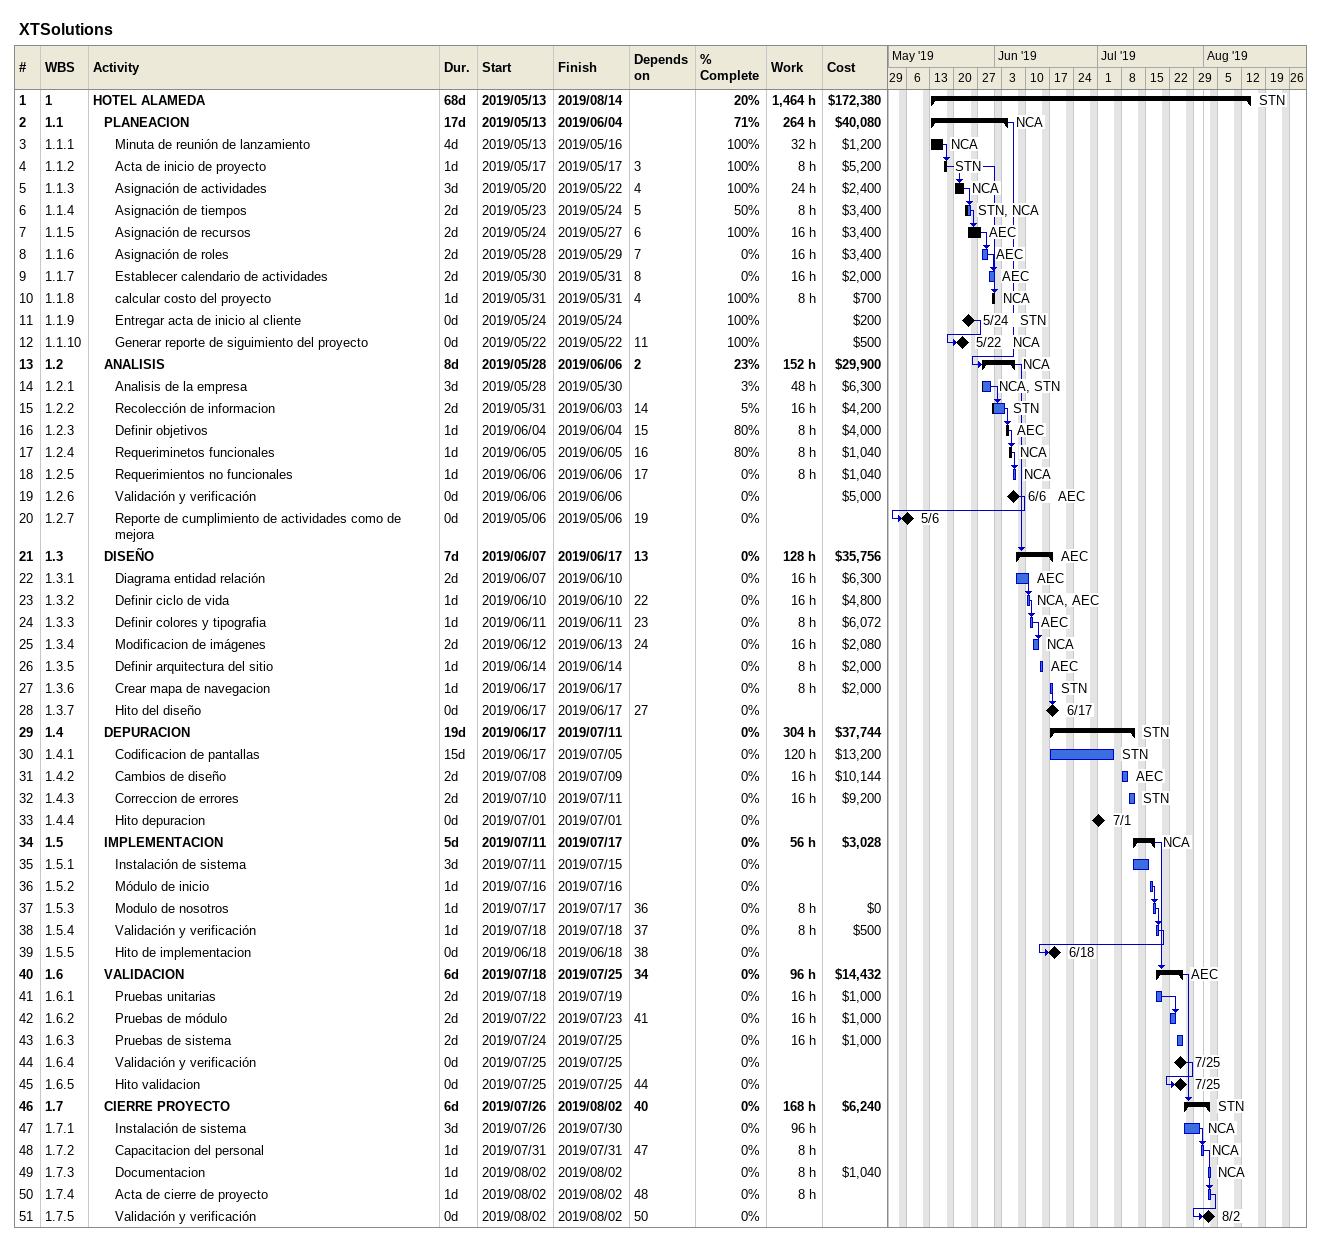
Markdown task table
XTSolutions

| ID | WBS | Task | Duration | Start | Finish | Predecessors | Resources | % complete | Work (h) | Cost ($) |
|---|---|---|---|---|---|---|---|---|---|---|
| 1 | 1 | **HOTEL ALAMEDA** | 68d | 2019-05-13 | 2019-08-14 |  | STN | 20 | 1464 | 172380 |
| 2 | 1.1 | **PLANEACION** | 17d | 2019-05-13 | 2019-06-04 |  | NCA | 71 | 264 | 40080 |
| 3 | 1.1.1 | Minuta de reunión de lanzamiento | 4d | 2019-05-13 | 2019-05-16 |  | NCA | 100 | 32 | 1200 |
| 4 | 1.1.2 | Acta de inicio de proyecto | 1d | 2019-05-17 | 2019-05-17 | 3 | STN | 100 | 8 | 5200 |
| 5 | 1.1.3 | Asignación de actividades | 3d | 2019-05-20 | 2019-05-22 | 4 | NCA | 100 | 24 | 2400 |
| 6 | 1.1.4 | Asignación de tiempos | 2d | 2019-05-23 | 2019-05-24 | 5 | STN, NCA | 50 | 8 | 3400 |
| 7 | 1.1.5 | Asignación de recursos | 2d | 2019-05-24 | 2019-05-27 | 6 | AEC | 100 | 16 | 3400 |
| 8 | 1.1.6 | Asignación de roles | 2d | 2019-05-28 | 2019-05-29 | 7 | AEC | 0 | 16 | 3400 |
| 9 | 1.1.7 | Establecer calendario de actividades | 2d | 2019-05-30 | 2019-05-31 | 8 | AEC | 0 | 16 | 2000 |
| 10 | 1.1.8 | calcular costo del proyecto | 1d | 2019-05-31 | 2019-05-31 | 4 | NCA | 100 | 8 | 700 |
| 11 | 1.1.9 | Entregar acta de inicio al cliente | 0d | 2019-05-24 | 2019-05-24 |  | STN | 100 |  | 200 |
| 12 | 1.1.10 | Generar reporte de siguimiento del proyecto | 0d | 2019-05-22 | 2019-05-22 | 11 | NCA | 100 |  | 500 |
| 13 | 1.2 | **ANALISIS** | 8d | 2019-05-28 | 2019-06-06 | 2 | NCA | 23 | 152 | 29900 |
| 14 | 1.2.1 | Analisis de la empresa | 3d | 2019-05-28 | 2019-05-30 |  | NCA, STN | 3 | 48 | 6300 |
| 15 | 1.2.2 | Recolección de informacion | 2d | 2019-05-31 | 2019-06-03 | 14 | STN | 5 | 16 | 4200 |
| 16 | 1.2.3 | Definir objetivos | 1d | 2019-06-04 | 2019-06-04 | 15 | AEC | 80 | 8 | 4000 |
| 17 | 1.2.4 | Requeriminetos funcionales | 1d | 2019-06-05 | 2019-06-05 | 16 | NCA | 80 | 8 | 1040 |
| 18 | 1.2.5 | Requerimientos no funcionales | 1d | 2019-06-06 | 2019-06-06 | 17 | NCA | 0 | 8 | 1040 |
| 19 | 1.2.6 | Validación y verificación | 0d | 2019-06-06 | 2019-06-06 |  | AEC | 0 |  | 5000 |
| 20 | 1.2.7 | Reporte de cumplimiento de actividades como de mejora | 0d | 2019-05-06 | 2019-05-06 | 19 |  | 0 |  |  |
| 21 | 1.3 | **DISEÑO** | 7d | 2019-06-07 | 2019-06-17 | 13 | AEC | 0 | 128 | 35756 |
| 22 | 1.3.1 | Diagrama entidad relación | 2d | 2019-06-07 | 2019-06-10 |  | AEC | 0 | 16 | 6300 |
| 23 | 1.3.2 | Definir ciclo de vida | 1d | 2019-06-10 | 2019-06-10 | 22 | NCA, AEC | 0 | 16 | 4800 |
| 24 | 1.3.3 | Definir colores y tipografia | 1d | 2019-06-11 | 2019-06-11 | 23 | AEC | 0 | 8 | 6072 |
| 25 | 1.3.4 | Modificacion de imágenes | 2d | 2019-06-12 | 2019-06-13 | 24 | NCA | 0 | 16 | 2080 |
| 26 | 1.3.5 | Definir arquitectura del sitio | 1d | 2019-06-14 | 2019-06-14 |  | AEC | 0 | 8 | 2000 |
| 27 | 1.3.6 | Crear mapa de navegacion | 1d | 2019-06-17 | 2019-06-17 |  | STN | 0 | 8 | 2000 |
| 28 | 1.3.7 | Hito del diseño | 0d | 2019-06-17 | 2019-06-17 | 27 |  | 0 |  |  |
| 29 | 1.4 | **DEPURACION** | 19d | 2019-06-17 | 2019-07-11 |  | STN | 0 | 304 | 37744 |
| 30 | 1.4.1 | Codificacion de pantallas | 15d | 2019-06-17 | 2019-07-05 |  | STN | 0 | 120 | 13200 |
| 31 | 1.4.2 | Cambios de diseño | 2d | 2019-07-08 | 2019-07-09 |  | AEC | 0 | 16 | 10144 |
| 32 | 1.4.3 | Correccion de errores | 2d | 2019-07-10 | 2019-07-11 |  | STN | 0 | 16 | 9200 |
| 33 | 1.4.4 | Hito depuracion | 0d | 2019-07-01 | 2019-07-01 |  |  | 0 |  |  |
| 34 | 1.5 | **IMPLEMENTACION** | 5d | 2019-07-11 | 2019-07-17 |  | NCA | 0 | 56 | 3028 |
| 35 | 1.5.1 | Instalación de sistema | 3d | 2019-07-11 | 2019-07-15 |  |  | 0 |  |  |
| 36 | 1.5.2 | Módulo de inicio | 1d | 2019-07-16 | 2019-07-16 |  |  | 0 |  |  |
| 37 | 1.5.3 | Modulo de nosotros | 1d | 2019-07-17 | 2019-07-17 | 36 |  | 0 | 8 | 0 |
| 38 | 1.5.4 | Validación y verificación | 1d | 2019-07-18 | 2019-07-18 | 37 |  | 0 | 8 | 500 |
| 39 | 1.5.5 | Hito de implementacion | 0d | 2019-06-18 | 2019-06-18 | 38 |  | 0 |  |  |
| 40 | 1.6 | **VALIDACION** | 6d | 2019-07-18 | 2019-07-25 | 34 | AEC | 0 | 96 | 14432 |
| 41 | 1.6.1 | Pruebas unitarias | 2d | 2019-07-18 | 2019-07-19 |  |  | 0 | 16 | 1000 |
| 42 | 1.6.2 | Pruebas de módulo | 2d | 2019-07-22 | 2019-07-23 | 41 |  | 0 | 16 | 1000 |
| 43 | 1.6.3 | Pruebas de sistema | 2d | 2019-07-24 | 2019-07-25 |  |  | 0 | 16 | 1000 |
| 44 | 1.6.4 | Validación y verificación | 0d | 2019-07-25 | 2019-07-25 |  |  | 0 |  |  |
| 45 | 1.6.5 | Hito validacion | 0d | 2019-07-25 | 2019-07-25 | 44 |  | 0 |  |  |
| 46 | 1.7 | **CIERRE PROYECTO** | 6d | 2019-07-26 | 2019-08-02 | 40 | STN | 0 | 168 | 6240 |
| 47 | 1.7.1 | Instalación de sistema | 3d | 2019-07-26 | 2019-07-30 |  | NCA | 0 | 96 |  |
| 48 | 1.7.2 | Capacitacion del personal | 1d | 2019-07-31 | 2019-07-31 | 47 | NCA | 0 | 8 |  |
| 49 | 1.7.3 | Documentacion | 1d | 2019-08-02 | 2019-08-02 |  | NCA | 0 | 8 | 1040 |
| 50 | 1.7.4 | Acta de cierre de proyecto | 1d | 2019-08-02 | 2019-08-02 | 48 |  | 0 | 8 |  |
| 51 | 1.7.5 | Validación y verificación | 0d | 2019-08-02 | 2019-08-02 | 50 |  | 0 |  |  |
